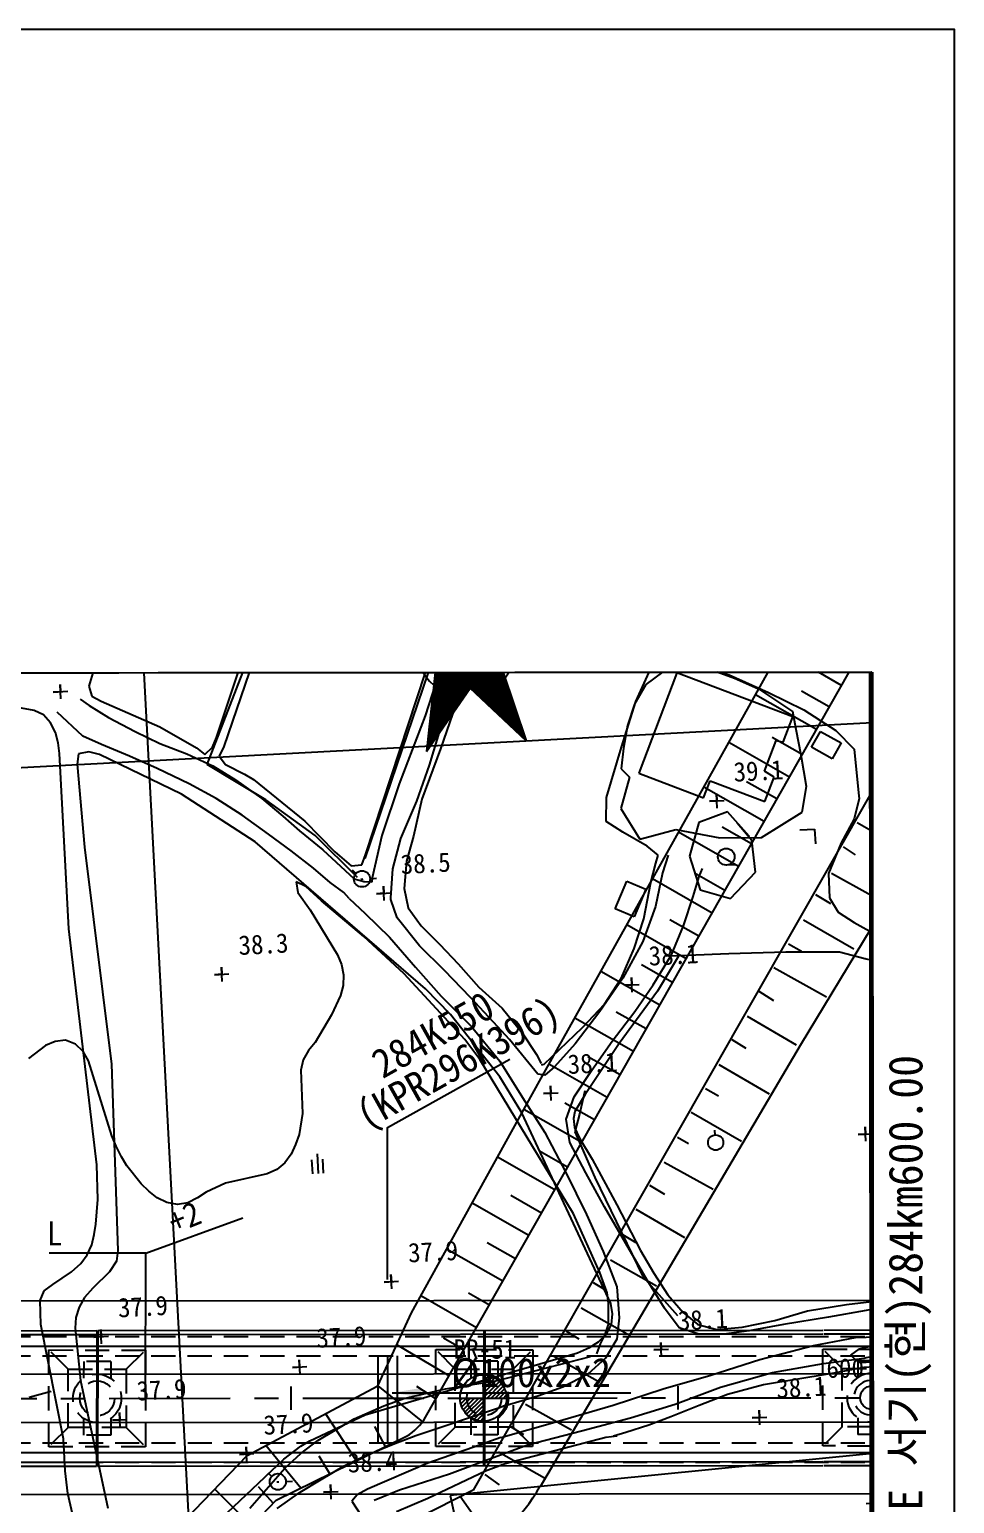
# Model space of a CAD drawing. Header units: millimetres. Extents: x 14950 to 15746, y 1103 to 1809.
# Drawn here: x 15650.3 to 15745.9, y 1466.7 to 1619.1 of the extents above; entities that cross this region are included whole.
import ezdxf
from ezdxf.enums import TextEntityAlignment as Align
from ezdxf.xclip import XClip

# ---------------------------------------------------------------- set-up
doc = ezdxf.new("R2010")
doc.units = ezdxf.units.MM
doc.header["$LTSCALE"] = 10
doc.header["$MEASUREMENT"] = 0
doc.header["$XCLIPFRAME"] = 2
for name, pattern in [('A-CENTR01', [2, 1.25, -0.25, 0.25, -0.25]), ('CENTER', [2, 1.25, -0.25, 0.25, -0.25]), ('DASHED2', [0.375, 0.25, -0.125]), ('HIDDEN', [0.375, 0.25, -0.125])]:
    doc.linetypes.add(name, pattern=pattern)
for name, color, linetype in [('TN-CABL', 4, 'Continuous'), ('TN-MACL', 6, 'A-CENTR01'), ('TZ-BASE', 253, 'Continuous'), ('TZ-CABL', 4, 'Continuous'), ('TZ-MACT', 6, 'Continuous')]:
    doc.layers.add(name, color=color, linetype=linetype)
doc.layers.add('TX-PAPR', color=2, linetype='Continuous', plot=False)
doc.styles.add('GR', font='GulimChe.ttf')
doc.styles.get("Standard").update_dxf_attribs({"font": 'GulimChe.ttf'})
doc.linetypes.add('ZIGZAG', pattern='A,0.0001,-0.2,[131,ltypeshp.shx,S=0.2,R=0,X=-0.2,Y=0],-0.4,[131,ltypeshp.shx,S=0.2,R=180,X=0.2,Y=0],-0.2', length=0.8001)
doc.dimstyles.get("Standard").update_dxf_attribs({"dimtxt": 0.18, "dimasz": 0.18, "dimexe": 0.18, "dimexo": 0.0625, "dimgap": 0.09, "dimtad": 0, "dimtih": 1, "dimtoh": 1, "dimdec": 4, "dimzin": 0, "dimdsep": 46, "dimtxsty": 'Standard', "dimcen": 0.09, "dimadec": 0, "dimazin": 0, "dimtfac": 1, "dimtdec": 4, "dimtofl": 0, "dimtmove": 0, "dimatfit": 3, "dimfxl": 0, "dimtolj": 1, "dimtzin": 0, "dimarcsym": 0})

# ---------------------------------------------------------------- blocks, each defined once
blk = doc.blocks.new('JD-DGHCDGH7DFXH')
at = {"layer": 'TZ-BASE'}
for p, q in [((621.62, 134.68), (640.2, -215.18)), ((632.27, 68.87, 39), (650.86, 124.51, 39)), ((647.69, 56.71, 39), (667.99, 118.59, 39)), ((647.92, 111.44, 39), (633.03, 67.93, 39)), ((647.63, 56.34, 39.82), (660.05, 92.75, 39.82)), ((656.66, 91.26), (653.97, 67.41)), ((656.66, 91.26), (664.3, 68.51)), ((696.87, 74.22), (684.14, 81.7)), ((631.3, 66.06, 39.89), (636.76, 80.02, 39.89)), ((656.66, 79.85, 124.88), (653.86, 71.08, 124.88)), ((653.89, -1.4), (699.93, 79.61)), ((657.29, 74.01, 124.72), (658.81, 78.84, 124.72)), ((665.65, 33.33), (690.56, 77.9)), ((619.71, 76.27, 39), (619.07, 74.15, 39)), ((655.06, 75.58), (656.12, 76.88)), ((655.19, 75.49), (656.14, 76.67)), ((655.32, 75.41), (656.16, 76.46)), ((655.45, 75.34), (656.19, 76.25)), ((656.62, 74.87), (658.25, 76.9)), ((656.78, 74.83), (658.34, 76.77)), ((656.94, 74.8), (658.43, 76.64)), ((658.86, 77.16, 40.59), (657, 72.27, 40.59)), ((657.11, 74.77), (658.52, 76.52)), ((657.29, 74.75), (658.61, 76.39)), ((657.46, 74.73), (658.71, 76.26)), ((659.12, 74.86), (661.27, 77.53)), ((659.2, 73.3), (661.67, 76.35)), ((659.31, 73.19), (661.72, 76.18)), ((659.36, 74.93), (661.33, 77.36)), ((659.63, 75.02), (661.38, 77.2)), ((659.92, 75.14), (661.44, 77.03)), ((660.23, 75.29), (661.5, 76.86)), ((660.6, 75.51), (661.55, 76.69)), ((675.61, 72.57, 40.59), (677.34, 76.38, 40.59)), ((680.69, 76.71, 40.59), (685.26, 75.32, 40.59)), ((654.11, 68.67), (659.12, 74.86)), ((654.14, 68.95), (658.88, 74.81)), ((654.18, 69.22), (658.65, 74.77)), ((654.21, 69.5), (658.44, 74.74)), ((654.24, 69.78), (658.23, 74.72)), ((654.27, 70.06), (658.03, 74.71)), ((654.3, 70.33), (657.84, 74.71)), ((654.33, 70.61), (657.65, 74.72)), ((654.36, 70.89), (657.46, 74.73)), ((654.39, 71.16), (657.29, 74.75)), ((654.43, 71.44), (657.11, 74.77)), ((654.46, 71.72), (656.94, 74.8)), ((654.49, 72), (656.78, 74.83)), ((654.52, 72.27), (656.62, 74.87)), ((654.55, 72.55), (657.23, 75.87)), ((654.58, 72.83), (656.31, 74.96)), ((654.61, 73.11), (656.15, 75.02)), ((654.64, 73.38), (656.01, 75.07)), ((654.68, 73.66), (655.86, 75.13)), ((654.71, 73.94), (655.72, 75.2)), ((654.74, 74.22), (655.59, 75.27)), ((654.77, 74.49), (655.45, 75.34)), ((654.8, 74.77), (655.32, 75.41)), ((654.83, 75.05), (655.19, 75.49)), ((654.86, 75.33), (655.06, 75.58)), ((655.59, 75.27), (656.21, 76.04)), ((655.72, 75.2), (656.23, 75.83)), ((655.86, 75.13), (656.39, 75.78)), ((656.01, 75.07), (656.6, 75.8)), ((656.15, 75.02), (656.81, 75.83)), ((656.31, 74.96), (657.02, 75.85)), ((657.65, 74.72), (658.8, 76.14)), ((657.84, 74.71), (658.94, 76.08)), ((658.03, 74.71), (659.15, 76.1)), ((658.23, 74.72), (659.36, 76.11)), ((658.44, 74.74), (659.56, 76.13)), ((658.54, 73.91), (659.36, 74.93)), ((658.65, 74.77), (659.77, 76.15)), ((658.65, 73.81), (659.63, 75.02)), ((658.76, 73.71), (659.92, 75.14)), ((658.87, 73.6), (660.23, 75.29)), ((658.88, 74.81), (659.98, 76.17)), ((658.98, 73.5), (660.6, 75.51)), ((659.09, 73.4), (661.07, 75.84)), ((659.42, 73.09), (661.78, 76.02)), ((659.53, 72.99), (661.84, 75.85)), ((659.64, 72.88), (661.89, 75.68)), ((659.75, 72.78), (661.95, 75.51)), ((659.86, 72.68), (662.01, 75.34)), ((659.97, 72.58), (662.06, 75.17)), ((660.08, 72.47), (662.12, 75)), ((660.19, 72.37), (662.18, 74.83)), ((660.3, 72.27), (662.23, 74.67)), ((679.86, 75.54, 129.42), (675.92, 65.15, 129.42)), ((679.11, 76.14, 39.02), (676.67, 74.33, 39.02)), ((691.85, 70.99, 129.42), (679.86, 75.54, 129.42)), ((685.83, 74.95, 39.02), (683.78, 75.7, 39.02)), ((685.26, 75.32, 40.59), (689.33, 73.52, 40.59)), ((688.55, 73.75, 39.02), (685.83, 74.95, 39.02)), ((615.4, 73.55, 38.66), (616.9, 73.63, 38.66)), ((616.15, 73.59, 38.66), (615.4, 73.55, 38.66)), ((616.19, 72.84, 38.66), (616.11, 74.34, 38.66)), ((616.11, 74.34, 38.66), (616.15, 73.59, 38.66)), ((619.07, 74.15, 39), (619.4, 73.12, 39)), ((653.97, 67.41), (658.5, 73.95)), ((654.08, 68.39), (658.05, 73.31)), ((655.53, 70.11, 124.72), (657.29, 74.01, 124.72)), ((664.3, 68.51), (658.5, 73.95)), ((660.41, 72.16), (662.29, 74.5)), ((660.52, 72.06), (662.35, 74.33)), ((660.63, 71.96), (662.4, 74.16)), ((660.74, 71.86), (662.46, 73.99)), ((660.85, 71.75), (662.52, 73.82)), ((660.96, 71.65), (662.57, 73.65)), ((661.07, 71.55), (662.63, 73.49)), ((661.18, 71.44), (662.69, 73.32)), ((661.29, 71.34), (662.74, 73.15)), ((676.67, 74.33, 39.02), (675.49, 72.31, 39.02)), ((694.29, 69.68), (687.98, 73.28)), ((691.86, 71.53, 39.02), (688.55, 73.75, 39.02)), ((689.33, 73.52, 40.59), (692.97, 71.7, 40.59)), ((695.61, 72.01), (692.76, 73.63)), ((613.42, 71.66, 37), (609.09, 72.44, 37)), ((614.41, 71.19, 37), (613.42, 71.66, 37)), ((618.18, 72.82, 38.97), (619.11, 72.17, 38.97)), ((619.11, 72.17, 38.97), (621.11, 70.91, 38.97)), ((619.4, 73.12, 39), (620.36, 72.61, 39)), ((620.36, 72.61, 39), (626.42, 69.95, 39)), ((654.05, 68.11), (656.9, 71.64)), ((657, 72.27, 40.59), (655.44, 67.69, 40.59)), ((661.39, 71.24), (662.8, 72.98)), ((661.5, 71.14), (662.86, 72.81)), ((661.61, 71.03), (662.91, 72.64)), ((661.72, 70.93), (662.97, 72.47)), ((661.83, 70.83), (663.03, 72.31)), ((661.94, 70.72), (663.08, 72.14)), ((662.05, 70.62), (663.14, 71.97)), ((662.16, 70.52), (663.2, 71.8)), ((662.27, 70.42), (663.25, 71.63)), ((674.14, 67.86, 40.59), (675.61, 72.57, 40.59)), ((675.49, 72.31, 39.02), (674.75, 70.08, 39.02)), ((692.97, 71.7, 40.59), (696.28, 69.58, 40.59)), ((699.43, 70.35), (61.18, 36.46)), ((615.13, 70.36, 37), (614.41, 71.19, 37)), ((615.64, 69.36, 37), (615.13, 70.36, 37)), ((618.47, 69, 38.97), (615.81, 71.46, 38.97)), ((621.11, 70.91, 38.97), (623.87, 69.46, 38.97)), ((653.86, 71.08, 124.88), (651.17, 64.05, 124.88)), ((654.29, 66.01, 124.72), (655.53, 70.11, 124.72)), ((662.38, 70.31), (663.31, 71.46)), ((662.49, 70.21), (663.37, 71.29)), ((662.6, 70.11), (663.42, 71.13)), ((662.71, 70), (663.48, 70.96)), ((662.82, 69.9), (663.54, 70.79)), ((662.93, 69.8), (663.59, 70.62)), ((663.04, 69.7), (663.65, 70.45)), ((663.15, 69.59), (663.71, 70.28)), ((663.26, 69.49), (663.76, 70.11)), ((674.75, 70.08, 39.02), (674.36, 67.74, 39.02)), ((690.86, 68.36, 129.42), (691.85, 70.99, 129.42)), ((692.18, 69.69, 39.02), (691.86, 71.53, 39.02)), ((699.94, 70.38), (699.43, 70.35)), ((615.9, 68.29, 37), (615.64, 69.36, 37)), ((620.38, 68.13, 38.97), (618.47, 69, 38.97)), ((623.87, 69.46, 38.97), (626.41, 68.25, 38.97)), ((626.42, 69.95, 39), (630.22, 67.78, 39)), ((631.88, 67.85, 39), (632.27, 68.87, 39)), ((654.02, 67.84), (655.74, 69.96)), ((663.37, 69.39), (663.82, 69.95)), ((663.48, 69.28), (663.88, 69.78)), ((663.59, 69.18), (663.93, 69.61)), ((663.7, 69.08), (663.99, 69.44)), ((663.81, 68.98), (664.05, 69.27)), ((663.92, 68.87), (664.1, 69.1)), ((664.03, 68.77), (664.16, 68.93)), ((664.14, 68.67), (664.22, 68.77)), ((664.25, 68.56), (664.27, 68.6)), ((692.82, 67.1), (689.71, 68.87)), ((692.7, 67.04, 39.02), (692.18, 69.69, 39.02)), ((693.78, 67.84, 127.52), (694.7, 69.49, 127.52)), ((694.7, 69.49, 127.52), (696.83, 68.3, 127.52)), ((696.28, 69.58, 40.59), (698.2, 67.66, 40.59)), ((616.05, 67.21, 37), (615.9, 68.29, 37)), ((617.02, 49.08, 37), (616.05, 67.21, 37)), ((618, 67.18, 38), (617.86, 66.09, 38)), ((619.07, 67.36, 38), (618, 67.18, 38)), ((620.17, 67.08, 38), (619.07, 67.36, 38)), ((628.67, 62.99, 38), (620.17, 67.08, 38)), ((623.28, 66.94, 38.97), (620.38, 68.13, 38.97)), ((626.41, 68.25, 38.97), (629.2, 67.17, 38.97)), ((629.2, 67.17, 38.97), (631.91, 65.93, 38.97)), ((630.22, 67.78, 39), (631.08, 67.09, 39)), ((631.08, 67.09, 39), (631.88, 67.85, 39)), ((633.03, 67.93, 39), (632.56, 66.93, 39)), ((655.44, 67.69, 40.59), (653.51, 62.49, 40.59)), ((653.99, 67.56), (654.58, 68.29)), ((672.6, 62.64, 40.59), (674.14, 67.86, 40.59)), ((674.36, 67.74, 39.02), (674.09, 65.62, 39.02)), ((691.5, 64.77), (685.22, 68.35)), ((688.92, 65.37, 129.42), (690.13, 68.54, 129.42)), ((690.13, 68.54, 129.42), (690.86, 68.36, 129.42)), ((693.25, 63.78, 39.02), (692.7, 67.04, 39.02)), ((695.91, 66.65, 127.52), (693.78, 67.84, 127.52)), ((696.83, 68.3, 127.52), (695.91, 66.65, 127.52)), ((698.2, 67.66, 40.59), (698.67, 62.8, 40.59)), ((617.86, 66.09, 38), (618.62, 57.52, 38)), ((626.15, 65.64, 38.97), (623.28, 66.94, 38.97)), ((629.46, 64.07, 38.97), (626.15, 65.64, 38.97)), ((637.39, 62.42, 39.89), (631.3, 66.06, 39.89)), ((631.91, 65.93, 38.97), (634.25, 64.47, 38.97)), ((632.56, 66.93, 39), (633.21, 66.06, 39)), ((633.21, 66.06, 39), (635.16, 65.08, 39)), ((653, 62.26, 124.72), (654.29, 66.01, 124.72)), ((674.09, 65.62, 39.02), (674.98, 64.74, 39.02)), ((632.26, 62.55, 38.97), (629.46, 64.07, 38.97)), ((634.25, 64.47, 38.97), (636.96, 62.55, 38.97)), ((635.16, 65.08, 39), (636.09, 64.5, 39)), ((636.09, 64.5, 39), (641.41, 60.19, 39)), ((651.17, 64.05, 124.88), (649.37, 58.73, 124.88)), ((674.98, 64.74, 39.02), (674.06, 61.52, 39.02)), ((675.92, 65.15, 129.42), (682.62, 62.61, 129.42)), ((682.62, 62.61, 129.42), (683.29, 64.38, 129.42)), ((683.29, 64.38, 129.42), (688.96, 62.23, 129.42)), ((690.21, 62.5), (687.07, 64.28)), ((689.92, 64.76, 129.42), (688.92, 65.37, 129.42)), ((688.96, 62.23, 129.42), (689.92, 64.76, 129.42)), ((636.26, 58.08, 38), (628.67, 62.99, 38)), ((634.93, 60.81, 38.97), (632.26, 62.55, 38.97)), ((636.96, 62.55, 38.97), (639.12, 60.72, 38.97)), ((653.51, 62.49, 40.59), (652.65, 58.67, 40.59)), ((699.95, 63.16), (658.79, -8.94)), ((672.55, 60.18, 40.59), (672.6, 62.64, 40.59)), ((688.88, 60.17), (682.64, 63.73)), ((684.03, 61.55, 39.11), (683.95, 63.05, 39.11)), ((683.95, 63.05, 39.11), (683.99, 62.3, 39.11)), ((692.82, 61.14, 39.02), (693.25, 63.78, 39.02)), ((698.72, 62.55, 40.59), (698.19, 60.46, 40.59)), ((698.67, 62.8, 40.59), (698.72, 62.55, 40.59)), ((642.48, 58.71, 39.89), (637.39, 62.42, 39.89)), ((651.32, 58.41, 124.72), (653, 62.26, 124.72)), ((674.06, 61.52, 39.02), (676.02, 58.36, 39.02)), ((685.1, 61.17, 40.72), (682.12, 60.08, 40.72)), ((683.24, 62.26, 39.11), (684.74, 62.34, 39.11)), ((683.99, 62.3, 39.11), (683.24, 62.26, 39.11)), ((687.35, 58.66, 40.72), (685.1, 61.17, 40.72)), ((688.6, 58.53, 39.02), (692.82, 61.14, 39.02)), ((699.95, 62.36), (699.83, 62.43)), ((637.64, 58.86, 38.97), (634.93, 60.81, 38.97)), ((639.12, 60.72, 38.97), (640.87, 59.2, 38.97)), ((641.41, 60.19, 39), (644.5, 57.02, 39)), ((674.27, 59.07, 40.59), (672.55, 60.18, 40.59)), ((682.12, 60.08, 40.72), (681.17, 56.6, 40.72)), ((687.57, 57.86), (684.53, 59.58)), ((687.62, 58.2, 40.72), (686.09, 60, 40.72)), ((686.09, 60, 40.72), (687.35, 58.66, 40.72)), ((698.19, 60.46, 40.59), (696.85, 57.96, 40.59)), ((699.95, 59.2), (698.49, 60.05)), ((699.95, 59.2), (698.49, 60.05)), ((653.88, 42.86, 38), (636.26, 58.08, 38)), ((639.98, 57.14, 38.97), (637.64, 58.86, 38.97)), ((640.87, 59.2, 38.97), (643.26, 57.23, 38.97)), ((646.84, 54.4, 39.89), (642.48, 58.71, 39.89)), ((649.37, 58.73, 124.88), (648.36, 54.34, 124.88)), ((650.49, 55.28, 124.72), (651.32, 58.41, 124.72)), ((652.65, 58.67, 40.59), (651.92, 56.06, 40.59)), ((676.78, 57.61, 40.59), (674.27, 59.07, 40.59)), ((676.02, 58.36, 39.02), (679.74, 59.35, 39.02)), ((679.74, 59.35, 39.02), (684.29, 58.47, 39.02)), ((686.24, 55.53), (680.04, 59.07)), ((684.29, 58.47, 39.02), (688.6, 58.53, 39.02)), ((687.99, 54.94, 40.72), (687.62, 58.2, 40.72)), ((692.56, 59.3, 41.26), (694.1, 59.39, 41.26)), ((694.1, 59.39, 41.26), (694.18, 57.87, 41.26)), ((696.85, 57.96, 40.59), (695.54, 54.81, 40.59)), ((618.62, 57.52, 38), (621.42, 35.09, 38)), ((642.32, 55.35, 38.97), (639.98, 57.14, 38.97)), ((643.26, 57.23, 38.97), (644.64, 55.98, 38.97)), ((644.5, 57.02, 39), (646.21, 55.6, 39)), ((647.29, 55.68, 39), (647.69, 56.71, 39)), ((677.93, 56.7, 40.59), (676.78, 57.61, 40.59)), ((677.7, 55.87, 40.59), (677.93, 56.7, 40.59)), ((678.97, 56.69, 124.72), (678.39, 54.86, 124.72)), ((681.17, 56.6, 40.72), (682.28, 53.1, 40.72)), ((698.34, 56.72), (697.09, 57.57)), ((644.04, 53.86, 38.97), (642.32, 55.35, 38.97)), ((644.64, 55.98, 38.97), (646.52, 54.24, 38.97)), ((646.21, 55.6, 39), (647.29, 55.68, 39)), ((646.29, 55.16, 38.77), (646.69, 54.79, 38.77)), ((650.29, 52.29, 124.72), (650.49, 55.28, 124.72)), ((651.92, 56.06, 40.59), (651.67, 53.25, 40.59)), ((677.17, 53.87, 40.59), (677.7, 55.87, 40.59)), ((678.39, 54.86, 124.72), (677.65, 51.39, 124.72)), ((682.15, 54.48, 124.72), (682.51, 55.31, 124.72)), ((685.01, 55.68, 41.26), (685.84, 55.72, 41.26)), ((685.41, 52.22, 40.72), (687.99, 54.94, 40.72)), ((641.51, 53.45, 38), (640.51, 53.92, 38)), ((640.51, 53.92, 38), (640.7, 52.85, 38)), ((643.12, 51.96, 38), (641.51, 53.45, 38)), ((645.45, 52.83, 38.97), (644.04, 53.86, 38.97)), ((646.52, 54.24, 38.97), (647.54, 53.96, 38.97)), ((647.2, 54.23, 38.77), (647.41, 54.22, 38.77)), ((647.31, 54.31, 38.77), (647.32, 54.15, 38.77)), ((648.33, 53.91, 124.88), (647.47, 53.92, 124.88)), ((648.15, 54.28, 38.77), (648.83, 54.3, 38.77)), ((648.36, 54.34, 124.88), (648.33, 53.91, 124.88)), ((649.61, 52, 38.48), (649.53, 53.5, 38.48)), ((649.53, 53.5, 38.48), (649.57, 52.75, 38.48)), ((673.5, 51.14, 41.26), (674.68, 53.99, 41.26)), ((674.68, 53.99, 41.26), (676.64, 53.18, 41.26)), ((676.43, 50.1, 40.59), (677.17, 53.87, 40.59)), ((683.5, 50.71), (677.33, 54.23)), ((681.54, 52.43, 124.72), (682.15, 54.48, 124.72)), ((684.83, 53.04), (681.67, 54.83)), ((695.54, 54.81, 40.59), (695.63, 52.27, 40.59)), ((699.95, 52.52), (695.85, 54.81)), ((640.7, 52.85, 38), (641.96, 51.05, 38)), ((647.52, 48.3, 38), (643.12, 51.96, 38)), ((645.98, 52.23, 38.97), (645.45, 52.83, 38.97)), ((645.98, 52.23, 124.88), (647.63, 50.65, 124.88)), ((648.83, 52.71, 38.48), (650.32, 52.79, 38.48)), ((649.57, 52.75, 38.48), (648.83, 52.71, 38.48)), ((650.29, 52.12, 124.72), (650.29, 52.29, 124.72)), ((650.96, 50.21, 124.72), (650.29, 52.12, 124.72)), ((651.67, 53.25, 40.59), (652.08, 51.24, 40.59)), ((676.64, 53.18, 41.26), (675.46, 50.33, 41.26)), ((680.56, 49.38, 124.72), (681.54, 52.43, 124.72)), ((682.28, 53.1, 40.72), (685.41, 52.22, 40.72)), ((695.76, 51.65), (694.24, 52.58)), ((695.63, 52.27, 40.59), (696.54, 50.79, 40.59)), ((641.96, 51.05, 38), (644.77, 46.39, 38)), ((647.63, 50.65, 124.88), (650.17, 48.2, 124.88)), ((652.08, 51.24, 40.59), (653.44, 49.39, 40.59)), ((675.46, 50.33, 41.26), (673.5, 51.14, 41.26)), ((677.65, 51.39, 124.72), (676.35, 47.77, 124.72)), ((696.54, 50.79, 40.59), (698.17, 49.73, 40.59)), ((699.99, 12.06), (699.96, 50.5)), ((619.9, 24.67, 37), (617.02, 49.08, 37)), ((653.26, 47.31, 124.72), (650.96, 50.21, 124.72)), ((653.44, 49.39, 40.59), (655.36, 47.47, 40.59)), ((680.81, 45.98), (674.68, 49.48)), ((675.46, 47.05, 40.59), (676.43, 50.1, 40.59)), ((682.14, 48.31), (679.15, 50)), ((679.29, 46.4, 124.72), (680.56, 49.38, 124.72)), ((699.95, 49.14), (692.62, 37.02)), ((698.15, 46.98), (692.94, 49.97)), ((698.17, 49.73, 40.59), (699.42, 49.06, 40.59)), ((699.43, 49.05, 40.59), (699.84, 48.84, 40.59)), ((699.84, 48.84, 40.59), (699.96, 48.82, 40.59)), ((699.96, 49.16), (699.95, 49.15)), ((651.68, 44.41, 38), (647.52, 48.3, 38)), ((650.17, 48.2, 124.88), (652.86, 45.1, 124.88)), ((655.85, 44.77, 124.72), (653.26, 47.31, 124.72)), ((655.36, 47.47, 40.59), (657.24, 45.47, 40.59)), ((676.35, 47.77, 124.72), (674.28, 43.99, 124.72)), ((692.76, 46.73), (691.41, 47.48)), ((644.77, 46.39, 38), (645.21, 45.39, 38)), ((674.1, 43.94, 40.59), (675.46, 47.05, 40.59)), ((677.41, 43.28, 124.72), (679.29, 46.4, 124.72)), ((680.02, 46.25, 39.06), (677.86, 42.65, 39.06)), ((680.96, 46.33, 39.06), (678.77, 46.25, 39.06)), ((685.22, 46.48, 39.06), (680.96, 46.33, 39.06)), ((691.12, 46.68, 39.06), (685.22, 46.48, 39.06)), ((696.68, 46.66, 39.06), (691.12, 46.68, 39.06)), ((699.29, 45.97, 39.06), (696.68, 46.66, 39.06)), ((699.34, 45.97, 39.06), (699.29, 45.97, 39.06)), ((699.42, 45.95, 39.06), (699.34, 45.97, 39.06)), ((699.96, 45.84, 39.06), (699.43, 45.95, 39.06)), ((632.07, 44.34, 38.3), (633.57, 44.42, 38.3)), ((632.82, 44.38, 38.3), (632.07, 44.34, 38.3)), ((632.86, 43.63, 38.3), (632.78, 45.13, 38.3)), ((632.78, 45.13, 38.3), (632.82, 44.38, 38.3)), ((645.21, 45.39, 38), (645.39, 44.32, 38)), ((645.39, 44.32, 38), (645.36, 43.23, 38)), ((657.96, 37.64, 38), (651.68, 44.41, 38)), ((652.86, 45.1, 124.88), (655.51, 42.13, 124.88)), ((658.53, 41.98, 124.72), (655.85, 44.77, 124.72)), ((657.24, 45.47, 40.59), (659.39, 43.04, 40.59)), ((678.1, 41.2), (672, 44.68)), ((679.42, 43.53), (676.2, 45.35)), ((695.32, 42.01), (689.88, 45.05)), ((645.36, 43.23, 38), (645.11, 42.18, 38)), ((656.48, 40.21, 38), (653.88, 42.86, 38)), ((659.39, 43.04, 40.59), (661.8, 40.88, 40.59)), ((674.28, 43.99, 124.72), (671.9, 40.54, 124.72)), ((672.38, 41.29, 40.59), (674.1, 43.94, 40.59)), ((674.46, 43.25, 38.07), (675.95, 43.33, 38.07)), ((675.2, 43.29, 38.07), (674.46, 43.25, 38.07)), ((675.24, 42.54, 38.07), (675.16, 44.04, 38.07)), ((675.16, 44.04, 38.07), (675.2, 43.29, 38.07)), ((675.52, 40.54, 124.72), (677.41, 43.28, 124.72)), ((645.11, 42.18, 38), (644.18, 40.19, 38)), ((655.51, 42.13, 124.88), (658.64, 39, 124.88)), ((660.91, 39.43, 124.72), (658.53, 41.98, 124.72)), ((670.1, 38.89, 40.59), (672.38, 41.29, 40.59)), ((677.86, 42.65, 39.06), (673.91, 37.21, 39.06)), ((689.9, 41.63), (688.37, 42.59)), ((644.18, 40.19, 38), (642.48, 37.34, 38)), ((661.56, 33.79, 38), (656.48, 40.21, 38)), ((661.8, 40.88, 40.59), (663.87, 38.33, 40.59)), ((675.37, 36.4), (669.3, 39.86)), ((671.9, 40.54, 124.72), (669.35, 37.18, 124.72)), ((673.17, 37.48, 124.72), (675.52, 40.54, 124.72)), ((676.69, 38.73), (673.6, 40.48)), ((692.24, 37.05), (687.17, 40.01)), ((658.64, 39, 124.88), (661.56, 35.4, 124.88)), ((662.56, 37.63, 124.72), (660.91, 39.43, 124.72)), ((663.87, 38.33, 40.59), (665.37, 36.09, 40.59)), ((667.72, 36.61, 40.59), (670.1, 38.89, 40.59)), ((614.61, 37.01, 38), (612.85, 35.68, 38)), ((615.6, 37.45, 38), (614.61, 37.01, 38)), ((616.68, 37.56, 38), (615.6, 37.45, 38)), ((617.71, 37.17, 38), (616.68, 37.56, 38)), ((618.49, 36.4, 38), (617.71, 37.17, 38)), ((642.48, 37.34, 38), (641.79, 36.49, 38)), ((659.49, 35.57, 38), (657.96, 37.64, 38)), ((665.49, 34.07, 124.72), (662.56, 37.63, 124.72)), ((692.62, 37.02), (665.72, -8.58)), ((666.13, 35.08, 40.59), (667.72, 36.61, 40.59)), ((669.35, 37.18, 124.72), (667.23, 34.82, 124.72)), ((673.91, 37.21, 39.06), (670.38, 31.96, 39.06)), ((671.08, 34.48, 124.72), (673.17, 37.48, 124.72)), ((687.02, 36.71), (685.56, 37.61)), ((619.04, 35.45, 38), (618.49, 36.4, 38)), ((621.46, 27.7, 38), (619.04, 35.45, 38)), ((621.42, 35.09, 38), (622.08, 15.83, 38)), ((641.25, 35.53, 38), (641, 34.47, 38)), ((641.79, 36.49, 38), (641.25, 35.53, 38)), ((669.16, 19.61, 38), (659.49, 35.57, 38)), ((661.56, 35.4, 124.88), (663.89, 31.64, 124.88)), ((665.37, 36.09, 40.59), (665.83, 35.16, 40.59)), ((665.88, 35.03, 40.59), (666.13, 35.08, 40.59)), ((672.67, 31.65), (666.64, 35.09)), ((674, 33.98), (670.67, 35.86)), ((641, 34.47, 38), (641.17, 30, 38)), ((663.83, 30.05, 38), (661.56, 33.79, 38)), ((666.23, 33.97, 124.72), (665.49, 34.07, 124.72)), ((667.23, 34.82, 124.72), (666.23, 33.97, 124.72)), ((669.24, 31.7, 124.72), (671.08, 34.48, 124.72)), ((689.45, 31.98), (684.23, 35.03)), ((652.43, 9.4), (665.65, 33.33)), ((666.09, 32.05, 38.11), (667.59, 32.13, 38.11)), ((666.84, 32.09, 38.11), (666.09, 32.05, 38.11)), ((666.88, 31.34, 38.11), (666.8, 32.84, 38.11)), ((666.8, 32.84, 38.11), (666.84, 32.09, 38.11)), ((670.35, 32.32, 40.16), (669.8, 29.92, 40.16)), ((684.18, 31.8), (682.83, 32.54)), ((663.89, 31.64, 124.88), (666.22, 28.02, 124.88)), ((671.35, 29.33), (668.29, 31.07)), ((668.41, 29.39, 124.72), (669.24, 31.7, 124.72)), ((670.38, 31.96, 39.06), (669.32, 30.19, 39.06)), ((641.17, 30, 38), (640.82, 27.82, 38)), ((673.03, 10.35, 38), (663.83, 30.05, 38)), ((670.03, 27), (664.05, 30.42)), ((668.8, 26.98, 124.72), (668.41, 29.39, 124.72)), ((669.32, 30.19, 39.06), (669.17, 29.46, 39.06)), ((669.17, 29.46, 39.06), (669.29, 28.56, 39.06)), ((669.8, 29.92, 40.16), (669.32, 28.09, 40.16)), ((686.54, 27.1), (681.33, 30.09)), ((621.9, 26.6, 38), (621.46, 27.7, 38)), ((640.82, 27.82, 38), (640.46, 26.79, 38)), ((666.22, 28.02, 124.88), (668.38, 23.91, 124.88)), ((669.29, 28.56, 39.06), (669.8, 27.45, 39.06)), ((669.32, 28.09, 40.16), (671.38, 23.37, 40.16)), ((669.8, 27.45, 39.06), (671.09, 25.26, 39.06)), ((681.08, 26.85), (679.91, 27.5)), ((683.83, 27.76, 39.56), (683.78, 28.28, 39.56)), ((698.61, 27.83, 38.2), (700.11, 27.91, 38.2)), ((699.36, 27.87, 38.2), (698.61, 27.83, 38.2)), ((699.4, 27.12, 38.2), (699.32, 28.62, 38.2)), ((699.32, 28.62, 38.2), (699.36, 27.87, 38.2)), ((622.45, 25.5, 38), (621.9, 26.6, 38)), ((640.46, 26.79, 38), (639.99, 25.8, 38)), ((668.57, 24.44), (665.66, 26.09)), ((670.46, 23.85, 124.72), (668.8, 26.98, 124.72)), ((620, 21.09, 37), (619.9, 24.67, 37)), ((623.02, 24.58, 38), (622.45, 25.5, 38)), ((624.5, 22.72, 38), (623.02, 24.58, 38)), ((639.34, 24.91, 38), (638.5, 24.19, 38)), ((639.99, 25.8, 38), (639.34, 24.91, 38)), ((642.11, 25.21, 38.59), (642.19, 23.77, 38.59)), ((642.67, 25.81, 38.59), (642.77, 23.8, 38.59)), ((643.34, 23.81, 38.59), (643.26, 25.28, 38.59)), ((667.19, 22.14), (661.32, 25.49)), ((671.09, 25.26, 39.06), (673.66, 20.56, 39.06)), ((683.62, 22.14), (678.56, 24.93)), ((637.5, 23.76, 38), (633.21, 22.8, 38)), ((638.5, 24.19, 38), (637.5, 23.76, 38)), ((668.38, 23.91, 124.88), (670.52, 19.54, 124.88)), ((672.39, 20.34, 124.72), (670.46, 23.85, 124.72)), ((671.38, 23.37, 40.16), (676.35, 13.15, 40.16)), ((625.29, 21.96, 38), (624.5, 22.72, 38)), ((626.15, 21.27, 38), (625.29, 21.96, 38)), ((631.22, 21.86, 38), (630.3, 21.28, 38)), ((633.21, 22.8, 38), (631.22, 21.86, 38)), ((665.88, 19.7), (662.71, 21.5)), ((678.61, 21.61), (677.05, 22.54)), ((619.8, 18.56, 37), (620, 21.09, 37)), ((627.14, 20.8, 38), (626.15, 21.27, 38)), ((628.23, 20.59, 38), (627.14, 20.8, 38)), ((629.31, 20.77, 38), (628.23, 20.59, 38)), ((630.3, 21.28, 38), (629.31, 20.77, 38)), ((664.56, 17.37), (658.69, 20.72)), ((676.79, 12.78, 124.72), (672.39, 20.34, 124.72)), ((673.66, 20.56, 39.06), (676.11, 15.82, 39.06)), ((680.69, 17.13), (675.65, 20.06)), ((619.63, 17.47, 37), (619.8, 18.56, 37)), ((671.91, 13.57, 38), (669.16, 19.61, 38)), ((670.52, 19.54, 124.88), (672.25, 15.72, 124.88)), ((619.38, 16.41, 37), (619.63, 17.47, 37)), ((675.64, 16.63), (674.29, 17.44)), ((624.98, 15.55), (614.98, 15.54)), ((618.26, 14.49, 37), (618.91, 15.38, 37)), ((618.91, 15.38, 37), (619.38, 16.41, 37)), ((622.08, 15.83, 38), (621.94, 14.74, 38)), ((661.87, 12.65), (656.06, 15.96)), ((663.19, 14.97), (660.25, 16.64)), ((672.25, 15.72, 124.88), (673.67, 12.07, 124.88)), ((676.11, 15.82, 39.06), (677.48, 13.49, 39.06)), ((617.28, 13.62, 37), (618.26, 14.49, 37)), ((621.94, 14.74, 38), (621.22, 13.63, 38)), ((677.76, 12.15), (673, 14.83)), ((614.47, 11.67, 37), (615.35, 12.32, 37)), ((615.35, 12.32, 37), (617.28, 13.62, 37)), ((621.22, 13.63, 38), (619.48, 11.94, 38)), ((649.6, 12.57, 37.94), (651.1, 12.65, 37.94)), ((650.35, 12.61, 37.94), (649.6, 12.57, 37.94)), ((650.39, 11.86, 37.94), (650.31, 13.36, 37.94)), ((650.31, 13.36, 37.94), (650.35, 12.61, 37.94)), ((672.61, 11.68), (671.26, 12.49)), ((672.64, 11.47, 38), (671.91, 13.57, 38)), ((676.35, 13.15, 40.16), (679.94, 9.1, 40.16)), ((678.57, 9.86, 124.72), (676.79, 12.78, 124.72)), ((677.48, 13.49, 39.06), (678.94, 11.26, 39.06)), ((614.04, 10.65, 37), (614.47, 11.67, 37)), ((618.65, 10.97, 38), (618.07, 9.97, 38)), ((619.48, 11.94, 38), (618.65, 10.97, 38)), ((659.14, 7.84), (653.41, 11.16)), ((660.48, 10.19), (658.32, 11.43)), ((672.79, 10.39, 38), (672.64, 11.47, 38)), ((673.67, 12.07, 124.88), (673.91, 8.88, 124.88)), ((678.94, 11.26, 39.06), (680.51, 9.42, 39.06)), ((614.13, 8.19, 37), (614.04, 10.65, 37)), ((618.07, 9.97, 38), (617.75, 8.91, 38)), ((648.95, 1.86), (652.43, 9.4)), ((674.73, 7.2), (669.97, 9.88)), ((672.8, 8.19, 38), (672.79, 10.39, 38)), ((673.21, 9.28, 38), (673.03, 10.35, 38)), ((673.11, 8.19, 38), (673.21, 9.28, 38)), ((680.11, 7.85, 124.72), (678.57, 9.86, 124.72)), ((680.51, 9.42, 39.06), (682.02, 8.18, 39.06)), ((689.98, 8.58, 39.06), (693.35, 9.6, 39.06)), ((693.35, 9.6, 39.06), (697.38, 10.26, 39.06)), ((699.42, 9.63, 124.72), (695.54, 8.94, 124.72)), ((697.38, 10.26, 39.06), (699.42, 10.49, 39.06)), ((699.43, 10.49, 39.06), (699.99, 10.55, 39.06)), ((699.99, 9.73, 124.72), (699.43, 9.63, 124.72)), ((616.46, -3.64, 37), (614.13, 8.19, 37)), ((617.75, 8.91, 38), (617.68, 7.82, 38)), ((617.68, 7.82, 38), (618.21, 2.39, 38)), ((620.39, 6.18, 37.87), (620.31, 7.68, 37.87)), ((620.31, 7.68, 37.87), (620.35, 6.93, 37.87)), ((672.45, 7.16, 38), (672.8, 8.19, 38)), ((672.57, 7.16, 38), (673.11, 8.19, 38)), ((673.91, 8.88, 124.88), (673.64, 6.68, 124.88)), ((682.02, 7.23, 124.72), (680.11, 7.85, 124.72)), ((682.02, 8.18, 39.06), (683.98, 7.68, 39.06)), ((683.98, 7.68, 39.06), (686.6, 7.9, 39.06)), ((686.6, 7.9, 39.06), (689.98, 8.58, 39.06)), ((690.87, 8.18, 124.72), (687.32, 7.54, 124.72)), ((695.54, 8.94, 124.72), (690.87, 8.18, 124.72)), ((699.91, 7.62), (699.89, -6.38)), ((699.91, 7.62), (699.89, -6.38)), ((699.96, 7.62), (699.99, 7.62)), ((700.01, 7.62), (699.99, -6.38)), ((700.01, 7.62), (699.99, -6.38)), ((545, 7.48), (619.9, 7.55)), ((545, 7.08), (619.9, 7.15)), ((619.6, 6.89, 37.87), (621.1, 6.97, 37.87)), ((620.35, 6.93, 37.87), (619.6, 6.89, 37.87)), ((619.9, 7.55), (619.89, -6.45)), ((619.9, 7.55), (619.89, -6.45)), ((620, 7.55), (619.99, -6.45)), ((620, 7.55), (619.99, -6.45)), ((620, 7.55), (694.95, 7.61)), ((620, 7.15), (694.95, 7.21)), ((657.83, 5.55), (655.75, 6.78)), ((659.91, 7.58), (659.89, -6.42)), ((660.01, 7.58), (659.99, -6.42)), ((669.78, 6.68), (668.43, 7.49)), ((670.82, 5.79, 38), (671.77, 6.4, 38)), ((671.58, 5.14, 38), (671.98, 6.17, 38)), ((671.77, 6.4, 38), (672.57, 7.16, 38)), ((671.98, 6.17, 38), (672.45, 7.16, 38)), ((673.64, 6.68, 124.88), (672.5, 4.7, 124.88)), ((678.27, 4.84, 38.11), (678.19, 6.34, 38.11)), ((678.19, 6.34, 38.11), (678.23, 5.59, 38.11)), ((684.7, 7.19, 124.72), (682.02, 7.23, 124.72)), ((687.32, 7.54, 124.72), (684.7, 7.19, 124.72)), ((693.97, 6, 124.32), (698.33, 6.84, 124.32)), ((695.05, 7.61), (699.96, 7.62)), ((695.05, 7.21), (699.96, 7.22)), ((698.33, 6.84, 124.32), (699.42, 6.89, 124.32)), ((699.43, 6.89, 124.32), (699.99, 6.91, 124.32)), ((699.96, 7.22), (699.99, 7.22)), ((647.64, -1.16, 38), (669.58, 5.24, 38)), ((656.32, 2.88), (650.9, 6.09)), ((661.32, 2.41, 38), (670.94, 4.87, 38)), ((671.9, 2.19), (667.14, 4.88)), ((669.58, 5.24, 38), (670.82, 5.79, 38)), ((672.5, 4.7, 124.88), (670.66, 3.04, 124.88)), ((677.48, 5.55, 38.11), (678.98, 5.63, 38.11)), ((678.23, 5.59, 38.11), (677.48, 5.55, 38.11)), ((688.45, 4.56, 124.32), (693.97, 6, 124.32)), ((695.01, 4.14, 38.39), (699.21, 4.72, 38.39)), ((697.85, 5.02, 38), (698.73, 5.67, 38)), ((698.64, 4.25, 38), (697.85, 5.02, 38)), ((698.73, 5.67, 38), (699.42, 5.83, 38)), ((699.21, 4.72, 38.39), (699.42, 4.76, 38.39)), ((699.43, 5.83, 38), (699.8, 5.92, 38)), ((699.43, 4.76, 38.39), (700, 4.86, 38.39)), ((699.8, 5.92, 38), (700, 5.93, 38)), ((305.3, 2.77), (699.95, 3.12)), ((640.12, 3.75, 37.87), (641.61, 3.83, 37.87)), ((640.87, 3.79, 37.87), (640.12, 3.75, 37.87)), ((640.91, 3.04, 37.87), (640.83, 4.54, 37.87)), ((640.83, 4.54, 37.87), (640.87, 3.79, 37.87)), ((683.38, 2.96, 124.32), (688.45, 4.56, 124.32)), ((684.36, 1.7, 38.39), (689.73, 3.23, 38.39)), ((689.73, 3.23, 38.39), (695.01, 4.14, 38.39)), ((695.69, 3.09, 38.2), (692.17, 2.49, 38.2)), ((699.2, 3.73, 38.2), (695.69, 3.09, 38.2)), ((699.42, 4.27, 38), (698.64, 4.25, 38)), ((699.42, 3.75, 38.2), (699.2, 3.73, 38.2)), ((700, 4.28, 38), (699.43, 4.27, 38)), ((700, 3.81, 38.2), (699.43, 3.75, 38.2)), ((699.97, 3.12), (700, 3.12)), ((618.21, 2.39, 38), (621.03, -10.8, 38)), ((620, -0.65), (620, 1.75)), ((635.44, -5.34), (648.95, 1.86)), ((640, -0.64), (640, 1.76)), ((648.95, 1.86), (653.57, -1.87)), ((651.64, 0.52, 38), (655.93, 1.55, 38)), ((654.96, 0.5), (652.99, 1.79)), ((655.93, 1.55, 38), (661.32, 2.41, 38)), ((659.85, 2.98), (659.85, -1.82)), ((659.85, 2.74), (660.08, 2.97)), ((659.85, 2.32), (660.44, 2.91)), ((659.85, 1.89), (660.76, 2.8)), ((659.85, 1.47), (661.04, 2.66)), ((659.85, 1.04), (661.3, 2.49)), ((659.85, 0.62), (661.53, 2.3)), ((660, -0.62), (660, 1.78)), ((660.24, 0.58), (661.73, 2.07)), ((660.66, 0.58), (661.9, 1.82)), ((661.08, 0.58), (662.05, 1.55)), ((668.08, 1.7, 124.88), (665.48, 0.79, 124.88)), ((666.84, 1.73), (665.5, 2.54)), ((670.66, 3.04, 124.88), (668.08, 1.7, 124.88)), ((673.27, -0.15, 124.32), (678.43, 1.54, 124.32)), ((678.43, 1.54, 124.32), (683.38, 2.96, 124.32)), ((679.68, -0.05, 38.39), (684.36, 1.7, 38.39)), ((680, -0.6), (680, 1.8)), ((688.83, 1.95, 38.2), (685.11, 0.96, 38.2)), ((692.17, 2.49, 38.2), (688.83, 1.95, 38.2)), ((612.93, 0.67, 38), (615.19, 1.3, 38)), ((649.57, -0.21, 38), (651.64, 0.52, 38)), ((657.45, 0.58), (662.25, 0.58)), ((657.46, 0.35), (657.69, 0.58)), ((657.52, -0.01), (658.11, 0.58)), ((657.63, -0.33), (658.54, 0.58)), ((657.77, -0.62), (658.96, 0.58)), ((657.94, -0.87), (659.39, 0.58)), ((658.13, -1.1), (659.81, 0.58)), ((658.36, -1.3), (659.85, 0.19)), ((661.51, 0.58), (662.16, 1.23)), ((661.93, 0.58), (662.23, 0.88)), ((665.48, 0.79, 124.88), (662.24, -0.19, 124.88)), ((685.11, 0.96, 38.2), (682.18, -0.18, 38.2)), ((622.32, -2.42, 37.87), (622.24, -0.92, 37.87)), ((622.24, -0.92, 37.87), (622.28, -1.67, 37.87)), ((641.93, -3.83, 38), (647.64, -1.16, 38)), ((646.74, -5.91), (643.56, -1.02)), ((646.52, -1.55, 38), (649.57, -0.21, 38)), ((652.89, -3.3, 39.17), (661.41, -0.42, 39.17)), ((658.61, -1.47), (659.85, -0.23)), ((658.89, -1.62), (659.85, -0.65)), ((659.2, -1.73), (659.85, -1.08)), ((659.55, -1.8), (659.85, -1.5)), ((661.45, -0.42, 39.17), (662.3, -0.09, 39.17)), ((668.96, -2.75), (664.2, -0.07)), ((667.25, -1.91, 124.32), (673.27, -0.15, 124.32)), ((669.99, -2.8, 38.39), (675.07, -1.46, 38.39)), ((675.07, -1.46, 38.39), (679.68, -0.05, 38.39)), ((679.25, -1.36, 38.2), (676.95, -2.22, 38.2)), ((682.18, -0.18, 38.2), (679.25, -1.36, 38.2)), ((687.66, -1.46, 38.07), (689.16, -1.38, 38.07)), ((688.41, -1.42, 38.07), (687.66, -1.46, 38.07)), ((688.45, -2.17, 38.07), (688.37, -0.67, 38.07)), ((688.37, -0.67, 38.07), (688.41, -1.42, 38.07)), ((305.27, -2.23), (699.93, -1.88)), ((621.54, -1.71, 37.87), (623.03, -1.63, 37.87)), ((622.28, -1.67, 37.87), (621.54, -1.71, 37.87)), ((642.74, -3.79, 38), (646.52, -1.55, 38)), ((649.76, -4.43), (648.65, -2.36)), ((661.66, -3.48, 124.32), (667.25, -1.91, 124.32)), ((664.06, -3.22), (662.71, -2.41)), ((664.43, -4.24, 38.39), (669.99, -2.8, 38.39)), ((674.6, -2.99, 38.2), (673.32, -3.37, 38.2)), ((676.95, -2.22, 38.2), (674.6, -2.99, 38.2)), ((699.97, -1.88), (700, -1.88)), ((616.62, -6.95, 37), (616.46, -3.64, 37)), ((635.43, -5.95, 37.87), (635.35, -4.45, 37.87)), ((635.35, -4.45, 37.87), (635.39, -5.2, 37.87)), ((640.98, -8.73), (637.37, -4.32)), ((638.43, -9.98), (651.93, -3.37)), ((639.25, -5.74, 38), (641.01, -4.4, 38)), ((640.98, -5.15, 38), (642.74, -3.79, 38)), ((641.01, -4.4, 38), (641.93, -3.83, 38)), ((647.62, -5.38, 39.17), (650.54, -4.19, 39.17)), ((650.54, -4.19, 39.17), (652.89, -3.3, 39.17)), ((658.78, -4.53, 39.17), (654.11, -6.15, 39.17)), ((661.66, -3.48, 39.17), (658.78, -4.53, 39.17)), ((660.05, -5.86, 38.39), (664.43, -4.24, 38.39)), ((672.51, -3.5, 39), (662.13, -6.2, 39)), ((673.69, -3.35, 39), (672.51, -3.5, 39)), ((545.01, -6.12), (619.89, -6.05)), ((612.96, -28.74), (635.44, -5.34)), ((619.99, -6.05), (694.96, -5.99)), ((631.44, -13.11, 38), (639.25, -5.74, 38)), ((634.64, -5.24, 37.87), (636.14, -5.16, 37.87)), ((635.39, -5.2, 37.87), (634.64, -5.24, 37.87)), ((639.34, -6.66, 38), (640.98, -5.15, 38)), ((644, -7.25), (642.9, -5.42)), ((645.46, -6.44, 39.17), (647.62, -5.38, 39.17)), ((656.35, -7.24, 38.39), (660.05, -5.86, 38.39)), ((699.42, -5.22, 125.74), (656.44, -9.48, 125.74)), ((666.18, -7.7), (661.42, -5.02)), ((695.06, -5.99), (699.97, -5.98)), ((700, -5.17, 125.74), (699.43, -5.22, 125.74)), ((699.98, -5.98), (700.01, -5.98)), ((545.01, -6.52), (619.89, -6.45)), ((616.92, -9.29, 37), (616.62, -6.95, 37)), ((619.99, -6.45), (694.96, -6.39)), ((635.71, -10.81, 38), (639.34, -6.66, 38)), ((637.6, -7.15, 38.52), (637.99, -7.52, 38.52)), ((643.09, -7.83, 39.17), (645.46, -6.44, 39.17)), ((654.11, -6.15, 39.17), (647.9, -8.84, 39.17)), ((651.19, -8.92, 38.39), (656.35, -7.24, 38.39)), ((660.07, -6.97, 39), (654.11, -9.8, 39)), ((661.52, -8.38), (660.06, -7.31)), ((662.13, -6.2, 39), (660.07, -6.97, 39)), ((695.06, -6.39), (699.97, -6.38)), ((699.98, -6.38), (700.01, -6.38)), ((635.9, -12.63), (632.1, -8.83)), ((638.15, -10.27), (636.63, -8.59)), ((638.51, -8.08, 38.52), (638.71, -8.09, 38.52)), ((638.54, -10.82, 39.17), (640.94, -9.14, 39.17)), ((638.62, -8.01, 38.52), (638.63, -8.16, 38.52)), ((639.46, -8.03, 38.52), (640.14, -8.02, 38.52)), ((640.94, -9.14, 39.17), (643.09, -7.83, 39.17)), ((658.79, -8.94), (642.71, -17.1)), ((643.34, -9.16, 38.43), (644.84, -9.08, 38.43)), ((644.09, -9.12, 38.43), (643.34, -9.16, 38.43)), ((644.13, -9.87, 38.43), (644.05, -8.37, 38.43)), ((644.05, -8.37, 38.43), (644.09, -9.12, 38.43)), ((647.9, -8.84, 39.17), (646.83, -9.42, 39.17)), ((648.59, -9.96, 38.39), (651.19, -8.92, 38.39)), ((618.65, -16.81, 37), (616.92, -9.29, 37)), ((617.05, -32.4), (638.43, -9.98)), ((646.83, -9.42, 39.17), (646.28, -10.06, 39.17)), ((646.28, -10.06, 39.17), (648.12, -12.95, 39.17)), ((654.11, -9.8, 39), (650.87, -11.18, 39)), ((656.44, -9.48, 125.74), (657.47, -14.27, 125.74)), ((660.66, -14.11), (657.48, -9.61)), ((699.43, -10.32, 125.74), (700.01, -10.27, 125.74))]:
    blk.add_line(p, q, dxfattribs=at)
at = {"layer": 'TZ-BASE', "linetype": 'Continuous'}
for p, q in [((624.98, 15.55), (634.99, 19.2)), ((624.95, 0.55), (624.98, 15.55))]:
    blk.add_line(p, q, dxfattribs=at)
at = {"layer": 'TZ-BASE', "ltscale": 10}
for p, q in [((397.55, 10.43), (699.93, 10.7)), ((699.96, 10.7), (699.99, 10.7)), ((499.96, -9.48), (699.95, -9.3)), ((699.95, -9.3), (699.96, -9.3)), ((699.95, -9.3), (699.96, -9.3)), ((699.98, -9.3), (700.01, -9.3))]:
    blk.add_line(p, q, dxfattribs=at)
at = {"layer": 'TZ-BASE', "linetype": 'DASHED2'}
for p, q in [((614.94, -4.45), (614.95, 5.55)), ((616.95, 3.55), (614.95, 5.55)), ((614.95, 5.55), (624.95, 5.54)), ((622.95, 3.55), (624.95, 5.54)), ((624.95, 5.54), (624.94, -4.46)), ((654.95, -4.41), (654.96, 5.59)), ((656.95, 3.58), (654.96, 5.59)), ((654.96, 5.59), (664.96, 5.58)), ((662.95, 3.58), (664.96, 5.58)), ((664.96, 5.58), (664.95, -4.42)), ((694.95, -4.37), (694.96, 5.63)), ((696.95, 3.62), (694.96, 5.63)), ((694.96, 5.63), (700, 5.62)), ((616.94, -2.45), (616.95, 3.55)), ((616.95, 3.55), (622.95, 3.55)), ((618.55, 4.35), (618.54, 2.62)), ((621.35, 4.35), (618.55, 4.35)), ((621.35, 4.35), (621.34, 2.62)), ((622.95, 3.55), (622.94, -2.45)), ((656.95, 3.58), (662.95, 3.58)), ((656.95, -2.42), (656.95, 3.58)), ((661.35, 4.38), (658.55, 4.38)), ((658.55, 4.38), (658.55, 2.65)), ((661.35, 4.38), (661.35, 2.65)), ((662.95, 3.58), (662.95, -2.42)), ((696.95, -2.38), (696.95, 3.62)), ((696.95, 3.62), (700, 3.62)), ((700, 4.42), (698.55, 4.42)), ((698.55, 4.42), (698.55, 2.69)), ((618.54, -1.52), (618.54, -3.25)), ((658.55, -1.49), (658.55, -3.22)), ((661.35, -1.49), (661.35, -3.22)), ((698.55, -1.45), (698.55, -3.18)), ((616.94, -2.45), (614.94, -4.45)), ((622.94, -2.45), (616.94, -2.45)), ((621.34, -1.52), (621.34, -3.25)), ((622.94, -2.45), (624.94, -4.46)), ((656.95, -2.42), (654.95, -4.41)), ((662.95, -2.42), (656.95, -2.42)), ((662.95, -2.42), (664.95, -4.42)), ((696.95, -2.38), (694.95, -4.37)), ((700, -2.38), (696.95, -2.38)), ((624.94, -4.46), (614.94, -4.45)), ((621.34, -3.25), (618.54, -3.25)), ((664.95, -4.42), (654.95, -4.41)), ((661.35, -3.22), (658.55, -3.22)), ((700, -4.38), (694.95, -4.37)), ((700, -3.18), (698.55, -3.18))]:
    blk.add_line(p, q, dxfattribs=at)
at = {"layer": 'TZ-BASE', "linetype": 'CENTER'}
blk.add_lwpolyline([(0, 0), (98.2, 0.09), (298.8, 0.26), (501.2, 0.44), (700, 0.62)], dxfattribs=at)
at = {"layer": 'TZ-BASE'}
for centre, radius in [((684.96, 56.53, 41.26), 0.859), ((647.32, 54.24, 38.77), 0.837), ((683.87, 26.99, 39.56), 0.791), ((659.85, 0.58), 2.4), ((700, 0.62), 1.2), ((638.62, -8.07, 38.52), 0.837)]:
    blk.add_circle(centre, radius, dxfattribs=at)
at = {"layer": 'TZ-BASE', "linetype": 'DASHED2'}
for centre, radius in [((619.94, 0.55), 2.5), ((659.95, 0.58), 2.5), ((619.94, 0.55), 1.8), ((659.95, 0.58), 1.8)]:
    blk.add_circle(centre, radius, dxfattribs=at)
at = {"layer": 'TZ-BASE'}
for centre, radius, start, end in [((658.06, 78.11), 5.09, 117.7919, 229.3661), ((658.06, 78.11), 5.09, 322.7919, 74.3661), ((648.86, 1.64), 5.87, 301.4628, 328.8442), ((651.19, -0.39), 16.67, 292.9441, 330.6054)]:
    blk.add_arc(centre, radius, start, end, dxfattribs=at)
at = {"layer": 'TZ-BASE', "linetype": 'DASHED2'}
for radius, start, end in [(2.5, 88.934, 271.167), (1.8, 88.4997, 271.6013)]:
    blk.add_arc((699.95, 0.62), radius, start, end, dxfattribs=at)
at = {"layer": 'TZ-BASE'}
for s, height, rotation, p in [('39.1', 2, 3.0398, (685.77, 64.28, 40.16)), ('38.5', 2, 3.0398, (651.36, 54.73, 40.16)), ('38.3', 2, 3.0398, (634.6, 46.37, 38.12)), ('38.1', 2, 3.0398, (676.99, 45.27, 40.16)), ('38.1', 2, 3.0398, (668.62, 34.07, 40.16)), ('+2', 2.5, 21.9369, (627.93, 17.51)), ('L', 2.5, 0.0518, (614.74, 16.35)), ('37.9', 2, 3.0398, (652.13, 14.59, 38.12)), ('37.9', 2, 3.0398, (622.14, 8.91, 38.12)), ('38.1', 2, 3.0398, (680.01, 7.57, 40.16)), ('37.9', 2, 3.0398, (642.65, 5.77, 38.12)), ('BR-51', 2, 359.9991, (656.78, 4.65)), ('600', 2, 0.0505, (695.32, 2.68)), ('37.9', 2, 3.0398, (624.07, 0.31, 38.12)), ('38.1', 2, 3.0398, (690.19, 0.57, 40.16)), ('37.9', 2, 3.0398, (637.18, -3.22, 38.12)), ('38.4', 2, 3.0398, (645.88, -7.13, 38.12))]:
    blk.add_text(s, height=height, rotation=rotation, dxfattribs=at).set_placement(p)
blk = doc.blocks.new('JD-DTJ6DGH')
at = {"layer": 'TZ-BASE', "elevation": 38.05, "flags": 128}
blk.add_lwpolyline([(649.88, 87.82), (649.88, 103.53), (662.54, 110.61)], dxfattribs=at)
at = {"layer": 'TZ-BASE', "style": 'GR'}
for s, p in [('284K550', (649.37, 108.53, 38.05)), ('(KPR296K396)', (647.74, 103.24, 38.05))]:
    blk.add_text(s, height=3, rotation=29.2387, dxfattribs=at).set_placement(p)
at = {"layer": 'TZ-BASE'}
blk.add_text('Ø100x2x2', height=3, rotation=0.0518, dxfattribs=at).set_placement((664.73, 78.21, 38.05), align=Align.MIDDLE)
blk.add_leader([(650.38, 76.13, 38.05), (675.04, 76.13, 38.05)], dimstyle='Standard', override={"dimtxt": 3, "dimasz": 3, "dimexe": 2, "dimexo": 3, "dimgap": 1, "dimtad": 0, "dimtih": 0, "dimcen": 1, "dimaunit": 1, "dimadec": 8, "dimtix": 1, "dimtofl": 1, "dimtmove": 2, "dimtvp": 2}, dxfattribs=at)

msp = doc.modelspace()

# ---------------------------------------------------------------- linework, layer by layer
at = {"layer": 'TN-CABL', "linetype": 'ZIGZAG', "ltscale": 0.5}
for points in [[(15539.38, 1482.97), (15737.33, 1482.97)], [(15539.39, 1471.97), (15737.34, 1471.97)]]:
    msp.add_lwpolyline(points, dxfattribs=at)
at = {"layer": 'TN-MACL', "const_width": 0.5}
msp.add_lwpolyline([(15737.27, 1552.65), (15737.4, 1402.65)], dxfattribs=at)
at = {"layer": 'TX-PAPR'}
for points in [[(14949.89, 1103.05), (15745.89, 1103.05), (15745.89, 1619.05), (14949.89, 1619.05)], [(15037.27, 1552.02), (15737.27, 1552.65), (15737.4, 1402.65), (15037.4, 1402.02)]]:
    msp.add_lwpolyline(points, close=True, dxfattribs=at)
at = {"layer": 'TZ-CABL', "linetype": 'HIDDEN'}
for points in [[(15539.12, 1483.97), (15737.33, 1483.97)], [(15539.38, 1482.97), (15737.33, 1482.97)], [(15539.12, 1481.97), (15737.33, 1481.97)], [(15539.13, 1472.97), (15737.34, 1472.97)], [(15539.39, 1471.97), (15737.34, 1471.97)], [(15539.13, 1470.97), (15737.34, 1470.97)]]:
    msp.add_lwpolyline(points, dxfattribs=at)
at = {"layer": 'TZ-CABL'}
for points in [[(15686.27, 1481.97), (15686.28, 1472.97)], [(15688.27, 1481.97), (15688.28, 1472.97)]]:
    msp.add_lwpolyline(points, dxfattribs=at)
at = {"layer": 'TZ-CABL', "linetype": 'ZIGZAG', "ltscale": 0.5}
msp.add_lwpolyline([(15687.27, 1481.97), (15687.28, 1472.97)], dxfattribs=at)

# ---------------------------------------------------------------- block references
at = {"layer": 'TZ-BASE'}
ref = msp.add_blockref('JD-DGHCDGH7DFXH', (15037.33, 1477.02), dxfattribs=at)
XClip(ref).set_block_clipping_path([(-0.066111234, 74.999970863), (699.933616811, 75.6206052864), (700.0658361092, -74.3793364424), (0.0661112341, -74.999970863)])
msp.add_blockref('JD-DTJ6DGH', (15037.4, 1402.02), dxfattribs=at)

# ---------------------------------------------------------------- texts
at = {"layer": 'TZ-MACT'}
msp.add_text('MATCH LINE 서기(현)284km600.00', height=3.5, rotation=89.9978, dxfattribs=at).set_placement((15740.82, 1479.33), align=Align.MIDDLE_CENTER)

doc.saveas('drawing.dxf')
